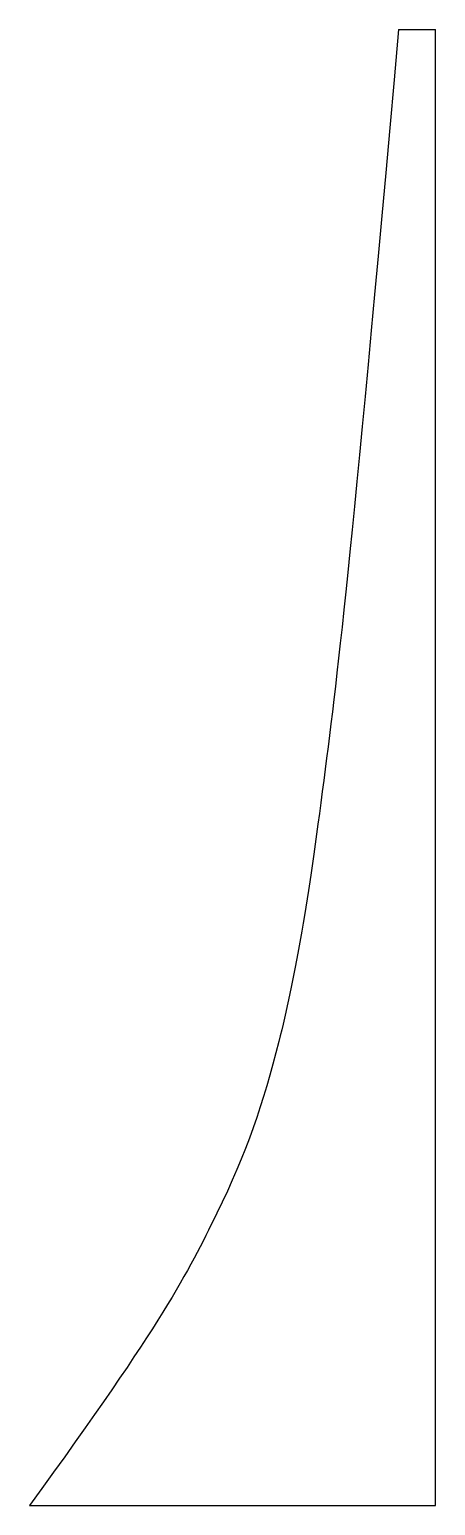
# Model space of a CAD drawing. Header units: millimetres. Extents: x 0 to 11, y 0 to 40.
import ezdxf

# ---------------------------------------------------------------- set-up
doc = ezdxf.new("R2010")
doc.units = ezdxf.units.MM

msp = doc.modelspace()

# ---------------------------------------------------------------- linework, layer by layer
at = {"color": 7, "linetype": 'Continuous', "lineweight": 25}
for p, q in [((10, 40), (11, 40)), ((11, 0), (11, 40)), ((0, 0), (11, 0))]:
    msp.add_line(p, q, dxfattribs=at)
msp.add_open_spline([(10, 40), (8.67, 25.048), (8.354, 22.605), (7.512, 16.09), (7.172, 14.239), (6.338, 10.906), (5.879, 9.56), (4.272, 6.279), (3.67, 5.048), (0, 0)], degree=3, knots=[0, 0, 0, 0, 0.25, 0.25, 0.5, 0.5, 0.75, 0.75, 1, 1, 1, 1], dxfattribs=at)

doc.saveas('drawing.dxf')
